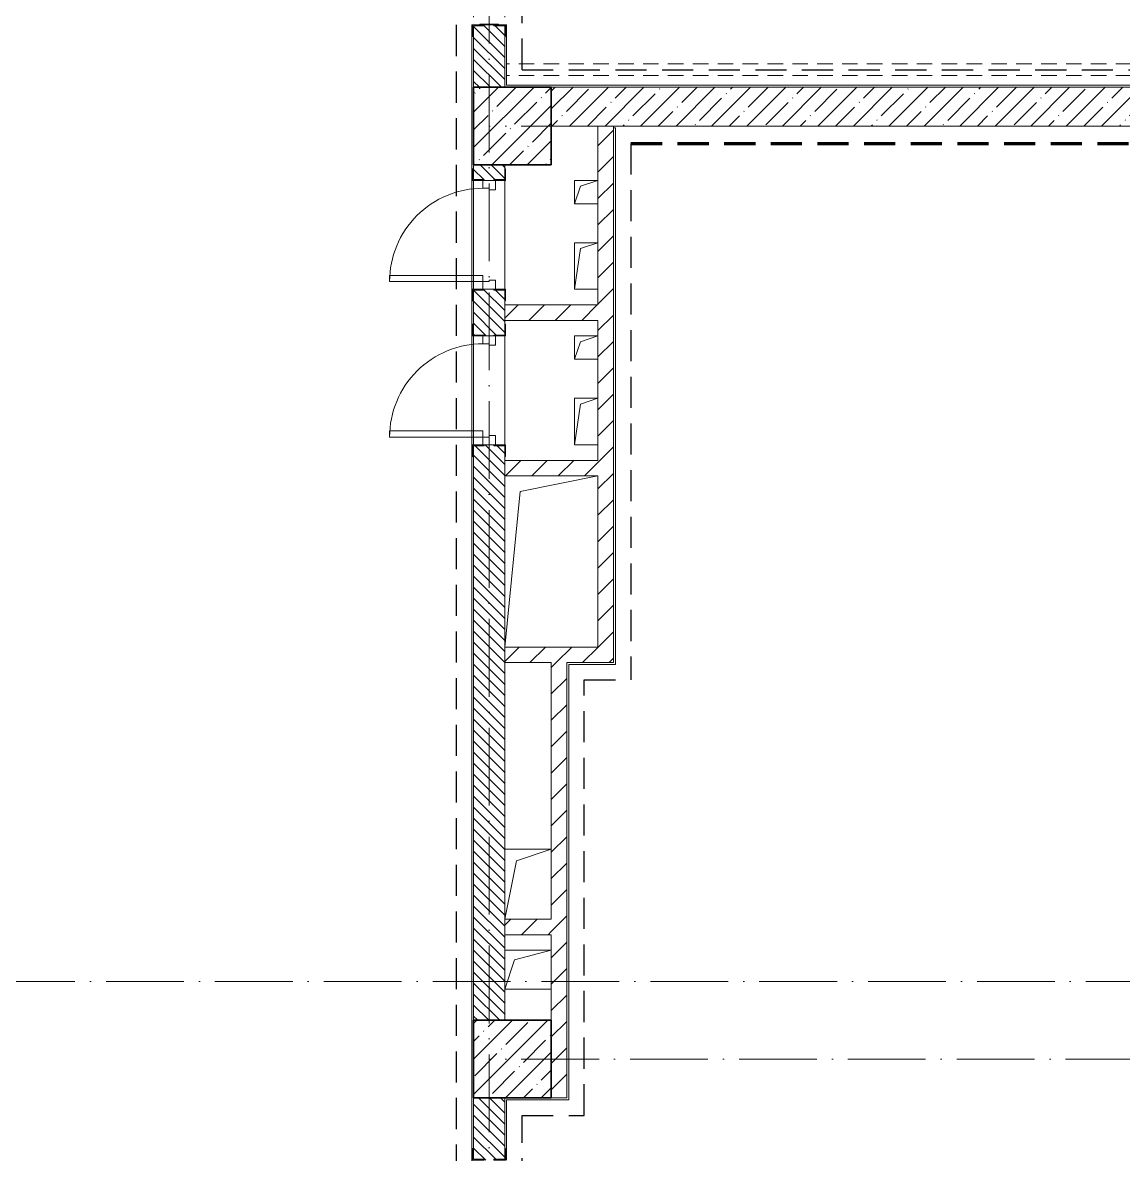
# Model space of a CAD drawing. Header units: millimetres. Extents: x -213536 to 1564669, y -45299 to 942238.
# Drawn here: x -117917 to -110838, y 186465 to 193742 of the extents above; entities that cross this region are included whole.
import ezdxf

# ---------------------------------------------------------------- set-up
doc = ezdxf.new("R2010")
doc.units = ezdxf.units.MM
for name, pattern in [('01 Штриховая _2 мм_', [300, 200, -100]), ('200_ШТРИХ_ш1п0_6_', [160, 100, -60]), ('50_200_ШТРИХ_1Т_ш5_п1_п1_', [700, 500, -100, 0, -100]), ('Штрих короткий', [300, 150, -150]), ('Штриховая _2 мм - 1 мм_', [300, 200, -100])]:
    doc.linetypes.add(name, pattern=pattern)
for name, color, linetype, lineweight in [('0-1', 7, 'Continuous', 5), ('0-2', 7, 'Continuous', 9), ('Каркас_Импост', 7, 'Continuous', 13), ('Линии-1', 7, '200_ШТРИХ_ш1п0_6_', 9), ('Несущие колонны', 7, 'Continuous', 9), ('Несущие колонны-1', 7, 'Continuous', 35), ('Обобщенные модели', 7, 'Continuous', 9), ('Общие ребра', 7, 'Continuous', 9), ('Оси-2', 7, '50_200_ШТРИХ_1Т_ш5_п1_п1_', 9), ('Открывание-1', 7, 'Continuous', 9), ('Панель', 7, 'Continuous', 13), ('Перемычка-1', 7, 'Штрих короткий', 9), ('Стены', 7, 'Continuous', 9), ('Стены-1', 7, 'Continuous', 13), ('Штриховка разреза-1', 7, 'Continuous', 9)]:
    doc.layers.add(name, color=color, linetype=linetype, lineweight=lineweight)
doc.layers.add('СТ-1_1', color=7, linetype='Штриховая _2 мм - 1 мм_', lineweight=90, true_color=0x888888)
doc.layers.add('СТ-1_13', color=7, linetype='01 Штриховая _2 мм_', lineweight=90, true_color=0xd5d3c7)
doc.layers.get('0-2').off()
pattern_1 = [(135, (0, 0), (-35.35534, -35.35534), [])]
pattern_2 = [(45, (0, 0), (-84.85281, 84.85281), [])]

# ---------------------------------------------------------------- blocks, each defined once
blk = doc.blocks.new('BSC_Колонна _Прямоугольная - 500х500-V22-АИ2_02_План отделки стен 2-го этажа _Часть 2_')
at = {"layer": 'Несущие колонны'}
h = blk.add_hatch(dxfattribs=at)
h.set_pattern_fill('FP_30', color=256, style=0, pattern_type=2)
h.set_pattern_definition([(45, (-95850, -9150), (-114.04925, 114.04925), []), (45, (-95735.95, -9150), (-114.04925, 114.04925), [201.613, -40.323, 3.353, -36.97])])
h.paths.add_polyline_path([(-250, -250), (250, -250), (250, 250), (-250, 250)], flags=0)
at = {"layer": 'Несущие колонны-1'}
for p, q in [((250, 250), (-250, 250)), ((-250, 250), (-250, -250)), ((250, -250), (250, 250)), ((-250, -250), (250, -250))]:
    blk.add_line(p, q, dxfattribs=at)
blk = doc.blocks.new('BSC_Колонна _Прямоугольная - 500х500-V77-АИ2_02_План отделки стен 2-го этажа _Часть 2_')
at = {"layer": 'Несущие колонны'}
h = blk.add_hatch(dxfattribs=at)
h.set_pattern_fill('FP_87', color=256, style=0, pattern_type=2)
h.set_pattern_definition([(45, (-95850, -3150), (-114.04925, 114.04925), []), (45, (-95735.95, -3150), (-114.04925, 114.04925), [201.613, -40.323, 3.353, -36.97])])
h.paths.add_polyline_path([(-250, -250), (250, -250), (250, 250), (-250, 250)], flags=0)
at = {"layer": 'Несущие колонны-1'}
for p, q in [((250, 250), (-250, 250)), ((-250, 250), (-250, -250)), ((250, -250), (250, 250)), ((-250, -250), (250, -250))]:
    blk.add_line(p, q, dxfattribs=at)
blk = doc.blocks.new('Дверь_СКБ_1Ст_Внутренняя_ШЕР - СОШ_Д-1__Дв_700x1800h_Технический шкаф ЭОМ и СС_EI30-28321866-АИ2_02_План отделки стен 2-го этажа _Часть 2_')
at = {"layer": 'Каркас_Импост'}
for p, q in [((-287.5, 40), (-337.5, 40)), ((-337.5, 31), (-337.5, -31)), ((-287.5, 40), (-287.5, 0)), ((-287.5, 0), (-277.5, 0)), ((-277.5, 0), (-277.5, -40)), ((302.5, 0), (312.5, 0)), ((302.5, 0), (302.5, -40)), ((362.5, 40), (312.5, 40)), ((312.5, 40), (312.5, 0)), ((362.5, 31), (362.5, -31)), ((-277.5, -40), (-337.5, -40)), ((362.5, -40), (302.5, -40))]:
    blk.add_line(p, q, dxfattribs=at)
at = {"layer": 'Открывание-1'}
blk.add_arc((-287.5, 40), 600, 360, 90, dxfattribs=at)
at = {"layer": 'Панель'}
for p, q in [((-287.5, 640), (-247.5, 640)), ((-287.5, 640), (-287.5, 40)), ((-247.5, 40), (-247.5, 640)), ((-287.5, 40), (-247.5, 40))]:
    blk.add_line(p, q, dxfattribs=at)
blk = doc.blocks.new('Дверь_СКБ_1Ст_Внутренняя_ШЕР - СОШ_Д-1__Дв_700x1800h_Технический шкаф ЭОМ и СС_EI30-28321257-АИ2_02_План отделки стен 2-го этажа _Часть 2_')
at = {"layer": 'Каркас_Импост'}
for p, q in [((-287.5, 40), (-337.5, 40)), ((-337.5, 40), (-337.5, -40)), ((-287.5, 40), (-287.5, 0)), ((-287.5, 0), (-277.5, 0)), ((-277.5, 0), (-277.5, -40)), ((302.5, 0), (312.5, 0)), ((302.5, 0), (302.5, -40)), ((362.5, 40), (312.5, 40)), ((312.5, 40), (312.5, 0)), ((362.5, 31), (362.5, -31)), ((-277.5, -40), (-337.5, -40)), ((362.5, -40), (302.5, -40))]:
    blk.add_line(p, q, dxfattribs=at)
at = {"layer": 'Открывание-1'}
blk.add_arc((-287.5, 40), 600, 360, 90, dxfattribs=at)
at = {"layer": 'Панель'}
for p, q in [((-287.5, 640), (-247.5, 640)), ((-287.5, 640), (-287.5, 40)), ((-247.5, 40), (-247.5, 640)), ((-287.5, 40), (-247.5, 40))]:
    blk.add_line(p, q, dxfattribs=at)
blk = doc.blocks.new('Проем_Дверь_Прямоугольный - 1700х2400h_дверные проемы-28448549-АИ2_02_План отделки стен 2-го этажа _Часть 2_')
at = {"layer": 'Перемычка-1'}
for p, q in [((850, 100), (-850, 100)), ((850, -100), (-850, -100))]:
    blk.add_line(p, q, dxfattribs=at)
blk = doc.blocks.new('Фахверк_СКБ_Уголок - 200_3960-28268576-АИ2_02_План отделки стен 2-го этажа _Часть 2_')
at = {"layer": 'Обобщенные модели'}
for p, q in [((200, 156), (125, 156)), ((125, 156), (125, 81)), ((131, 81), (131, 150)), ((131, 150), (200, 150)), ((200, 150), (200, 156)), ((125, 81), (131, 81)), ((131, 19), (125, 19)), ((125, 19), (125, -56)), ((131, -50), (131, 19)), ((125, -56), (200, -56)), ((200, -50), (131, -50)), ((200, -56), (200, -50))]:
    blk.add_line(p, q, dxfattribs=at)
blk = doc.blocks.new('154_Стойка_СКБ_Уголок - СМ-2480_200-28346303-АИ2_02_План отделки стен 2-го этажа _Часть 2_')
at = {"layer": 'Обобщенные модели'}
for p, q in [((125, 156), (125, 81)), ((200, 156), (125, 156)), ((131, 81), (131, 150)), ((131, 150), (200, 150)), ((200, 150), (200, 156)), ((125, 81), (131, 81)), ((131, 19), (125, 19)), ((125, 19), (125, -56)), ((131, -50), (131, 19)), ((125, -56), (200, -56)), ((200, -50), (131, -50)), ((200, -56), (200, -50))]:
    blk.add_line(p, q, dxfattribs=at)
blk = doc.blocks.new('Стойка_Влож_Полоса боковая - Полоса-28213942-АИ2_02_План отделки стен 2-го этажа _Часть 2_')
at = {"layer": 'Обобщенные модели'}
for p, q in [((-5, 60), (0, 60)), ((-5, -60), (-5, 60)), ((0, 31), (0, -31)), ((0, -60), (-5, -60))]:
    blk.add_line(p, q, dxfattribs=at)
blk = doc.blocks.new('154_Стойка_СКБ_Уголок - СМ-2180_200-28268025-АИ2_02_План отделки стен 2-го этажа _Часть 2_')
at = {"layer": 'Обобщенные модели'}
for p, q in [((125, 156), (125, 81)), ((200, 156), (125, 156)), ((131, 81), (131, 150)), ((131, 150), (200, 150)), ((200, 150), (200, 156)), ((125, 81), (131, 81)), ((131, 19), (125, 19)), ((125, 19), (125, -56)), ((131, -50), (131, 19)), ((125, -56), (200, -56)), ((200, -50), (131, -50)), ((200, -56), (200, -50))]:
    blk.add_line(p, q, dxfattribs=at)
blk = doc.blocks.new('Фахверк_СКБ_Уголок - 200_3960_зеркало-28268689-АИ2_02_План отделки стен 2-го этажа _Часть 2_')
at = {"layer": 'Обобщенные модели'}
for p, q in [((200, 156), (125, 156)), ((125, 156), (125, 81)), ((131, 81), (131, 150)), ((131, 150), (200, 150)), ((200, 150), (200, 156)), ((125, 81), (131, 81)), ((131, 19), (125, 19)), ((125, 19), (125, -56)), ((131, -50), (131, 19)), ((125, -56), (200, -56)), ((200, -50), (131, -50)), ((200, -56), (200, -50))]:
    blk.add_line(p, q, dxfattribs=at)
blk = doc.blocks.new('AR_Отверстие прямоугольное _в плите_ - AR_Отверстие прямоугольное _в плите_-30423627-АИ2_02_План отделки стен 2-го этажа _Часть 2_')
at = {"layer": 'Обобщенные модели'}
for p, q in [((75, 75), (-75, 75)), ((-75, 75), (-75, -75)), ((-37.5, 37.5), (75, 75)), ((-75, -75), (-37.5, 37.5)), ((-75, -75), (75, -75))]:
    blk.add_line(p, q, dxfattribs=at)
blk = doc.blocks.new('AR_Отверстие прямоугольное _в плите_ - AR_Отверстие прямоугольное _в плите_-30423637-АИ2_02_План отделки стен 2-го этажа _Часть 2_')
at = {"layer": 'Обобщенные модели'}
for p, q in [((75, 150), (-75, 150)), ((-75, 150), (-75, -150)), ((-37.5, 112.5), (75, 150)), ((-75, -150), (-37.5, 112.5)), ((-75, -150), (75, -150))]:
    blk.add_line(p, q, dxfattribs=at)
blk = doc.blocks.new('AR_Отверстие прямоугольное _в плите_ - AR_Отверстие прямоугольное _в плите_-30552713-АИ2_02_План отделки стен 2-го этажа _Часть 2_')
at = {"layer": 'Обобщенные модели'}
for p, q in [((-200, 450), (300, 550)), ((-300, -550), (-200, 450))]:
    blk.add_line(p, q, dxfattribs=at)
blk = doc.blocks.new('AR_Отверстие прямоугольное _в плите_ - AR_Отверстие прямоугольное _в плите_-30552572-АИ2_02_План отделки стен 2-го этажа _Часть 2_')
at = {"layer": 'Обобщенные модели'}
for p, q in [((150, 125), (-150, 125)), ((-87.5, 62.5), (150, 125)), ((-150, -125), (-87.5, 62.5)), ((-150, -125), (150, -125))]:
    blk.add_line(p, q, dxfattribs=at)
blk = doc.blocks.new('AR_Отверстие прямоугольное _в плите_ - AR_Отверстие прямоугольное _в плите_-V222-АИ2_02_План отделки стен 2-го этажа _Часть 2_')
at = {"layer": 'Обобщенные модели'}
for p, q in [((150, 225), (-150, 225)), ((-75, 150), (150, 225)), ((-150, -225), (-75, 150))]:
    blk.add_line(p, q, dxfattribs=at)
blk = doc.blocks.new('0125-Р-ОО-Ш2-АР-о_23_10_2024_rvt-1-АИ2_02_План отделки стен 2-го этажа _Часть 2_')
at = {"layer": 'Штриховка разреза-1'}
h = blk.add_hatch(dxfattribs=at)
h.set_pattern_fill('FP_2', color=256, style=0, pattern_type=2)
h.set_pattern_definition(pattern_1)
h.paths.add_polyline_path([(95600, 9400), (95800, 9400), (95800, 9794), (95731, 9794), (95731, 9800), (95669, 9800), (95669, 9794), (95600, 9794), (95600, 9725)], flags=0)
h.paths.add_polyline_path([(95669, 11500), (95731, 11500), (95731, 11506), (95800, 11506), (95800, 11900), (95600, 11900), (95600, 11506), (95669, 11506)], flags=0)
h = blk.add_hatch(dxfattribs=at)
h.set_pattern_fill('FP_1', color=256, style=0, pattern_type=2)
h.set_pattern_definition([(45, (0, 0), (-114.04925, 114.04925), []), (45, (114.05, 0), (-114.04925, 114.04925), [201.612, -40.322, 3.353, -36.97])])
h.paths.add_polyline_path([(103100, 9150), (103100, 9400), (96100, 9400), (96100, 9150), (102202.1, 9150)], flags=0)
h = blk.add_hatch(dxfattribs=at)
h.set_pattern_fill('FP_3', color=256, style=0, pattern_type=2)
h.set_pattern_definition(pattern_2)
h.paths.add_polyline_path([(96400, 5800), (96500, 5800), (96500, 9150), (96400, 9150), (96400, 6900)], flags=0)
h = blk.add_hatch(dxfattribs=at)
h.set_pattern_fill('FP_2', color=256, style=0, pattern_type=2)
h.set_pattern_definition(pattern_1)
h.paths.add_polyline_path([(95600, 3400), (95800, 3400), (95799.7, 7094), (95731, 7094), (95731, 7100), (95669, 7100), (95669, 7094), (95600, 7094), (95600, 5113.1)], flags=0)
h.paths.add_polyline_path([(95678.2, 7800), (95731, 7800), (95731, 7806), (95800, 7806), (95800, 8094), (95731, 8094), (95731, 8100), (95669, 8100), (95669, 8094), (95600, 8094), (95600, 7806), (95669, 7806), (95669, 7800)], flags=0)
h.paths.add_polyline_path([(95731, 8800), (95731, 8806), (95800, 8806), (95800, 8900), (95600, 8900), (95600, 8806), (95669, 8806), (95669, 8800), (95678.2, 8800)], flags=0)
h = blk.add_hatch(dxfattribs=at)
h.set_pattern_fill('FP_3', color=256, style=0, pattern_type=2)
h.set_pattern_definition(pattern_2)
h.paths.add_polyline_path([(96400, 7900), (96400, 8000), (95800, 8000), (95800, 7900)], flags=0)
h = blk.add_hatch(dxfattribs=at)
h.set_pattern_fill('FP_3', color=256, style=0, pattern_type=2)
h.set_pattern_definition(pattern_2)
h.paths.add_polyline_path([(96400, 6900), (96400, 7000), (95800, 7000), (95800, 6900)], flags=0)
h = blk.add_hatch(dxfattribs=at)
h.set_pattern_fill('FP_3', color=256, style=0, pattern_type=2)
h.set_pattern_definition(pattern_2)
h.paths.add_polyline_path([(96100, 5700), (96500, 5700), (96500, 5800), (95800, 5800), (95800, 5700)], flags=0)
h = blk.add_hatch(dxfattribs=at)
h.set_pattern_fill('FP_3', color=256, style=0, pattern_type=2)
h.set_pattern_definition(pattern_2)
h.paths.add_polyline_path([(96100, 2900), (96200, 2900), (96200, 5700), (96100, 5700), (96100, 3400)], flags=0)
h = blk.add_hatch(dxfattribs=at)
h.set_pattern_fill('FP_3', color=256, style=0, pattern_type=2)
h.set_pattern_definition(pattern_2)
h.paths.add_polyline_path([(96100, 3950), (96100, 4050), (95800, 4050), (95800, 3950)], flags=0)
h = blk.add_hatch(dxfattribs=at)
h.set_pattern_fill('FP_2', color=256, style=0, pattern_type=2)
h.set_pattern_definition(pattern_1)
h.paths.add_polyline_path([(95600, 400), (95800, 400), (95800, 794), (95731, 794), (95731, 800), (95669, 800), (95669, 794), (95600, 794), (95600, 725)], flags=0)
h.paths.add_polyline_path([(95731, 2500), (95731, 2506), (95800, 2506), (95800, 2900), (95600, 2900), (95600, 2506), (95669, 2506), (95669, 2500)], flags=0)
at = {"layer": 'Линии-1'}
for p, q in [((103350, 9550), (95812, 9550)), ((103350, 9475), (95812, 9475))]:
    blk.add_line(p, q, dxfattribs=at)
at = {"layer": 'Стены'}
for p, q in [((95800, 8800), (95800, 8100)), ((95800, 7800), (95800, 7100))]:
    blk.add_line(p, q, dxfattribs=at)
at = {"layer": 'Стены-1'}
for p, q in [((95600, 9725), (95600, 9400)), ((95800, 9400), (95800, 9725)), ((103100, 9400), (96100, 9400)), ((96100, 9150), (103100, 9150)), ((96400, 9150), (96400, 8000)), ((96500, 9150), (96400, 9150)), ((96500, 5800), (96500, 9150)), ((95600, 8900), (95600, 8875)), ((95800, 8875), (95800, 8900)), ((95669, 8800), (95731, 8800)), ((95731, 8100), (95669, 8100)), ((95600, 8025), (95600, 7875)), ((95800, 7875), (95800, 8025)), ((96400, 8000), (95800, 8000)), ((95800, 8000), (95800, 7900)), ((95800, 7900), (96400, 7900)), ((96400, 7900), (96400, 7000)), ((95669, 7800), (95731, 7800)), ((95731, 7100), (95669, 7100)), ((95600, 7025), (95600, 3400)), ((95800, 3400), (95800, 7025)), ((96400, 7000), (95800, 7000)), ((95800, 7000), (95800, 6900)), ((95800, 6900), (96400, 6900)), ((96400, 6900), (96400, 5800)), ((96400, 5800), (95800, 5800)), ((95800, 5800), (95800, 5700)), ((96500, 5700), (96500, 5800)), ((95800, 5700), (96100, 5700)), ((96100, 5700), (96100, 4050)), ((96200, 2900), (96200, 5700)), ((96200, 5700), (96500, 5700)), ((96100, 4050), (95800, 4050)), ((95800, 4050), (95800, 3950)), ((95800, 3950), (96100, 3950)), ((96100, 3950), (96100, 3400)), ((95600, 2900), (95600, 2575)), ((95800, 2575), (95800, 2900)), ((96100, 2900), (96200, 2900))]:
    blk.add_line(p, q, dxfattribs=at)
at = {"layer": '0-2'}
for name, p, rotation in [('Проем_Дверь_Прямоугольный - 1700х2400h_дверные проемы-28448549-АИ2_02_План отделки стен 2-го этажа _Часть 2_', (95700, 10650), 89.9999999999999), ('154_Стойка_СКБ_Уголок - СМ-2480_200-28346303-АИ2_02_План отделки стен 2-го этажа _Часть 2_', (95650, 9925), 269.9999999999999), ('Стойка_Влож_Полоса боковая - Полоса-28213942-АИ2_02_План отделки стен 2-го этажа _Часть 2_', (95700, 9800), 269.9999999999999), ('Фахверк_СКБ_Уголок - 200_3960_зеркало-28268689-АИ2_02_План отделки стен 2-го этажа _Часть 2_', (95750, 8675), 89.9999999999999), ('Дверь_СКБ_1Ст_Внутренняя_ШЕР - СОШ_Д-1__Дв_700x1800h_Технический шкаф ЭОМ и СС_EI30-28321866-АИ2_02_План отделки стен 2-го этажа _Часть 2_', (95700, 8437.5), 89.9999999999999), ('Фахверк_СКБ_Уголок - 200_3960-28268576-АИ2_02_План отделки стен 2-го этажа _Часть 2_', (95650, 8225), 269.9999999999999), ('Фахверк_СКБ_Уголок - 200_3960_зеркало-28268689-АИ2_02_План отделки стен 2-го этажа _Часть 2_', (95750, 7675), 89.9999999999999), ('Дверь_СКБ_1Ст_Внутренняя_ШЕР - СОШ_Д-1__Дв_700x1800h_Технический шкаф ЭОМ и СС_EI30-28321257-АИ2_02_План отделки стен 2-го этажа _Часть 2_', (95700, 7437.5), 89.9999999999999), ('154_Стойка_СКБ_Уголок - СМ-2180_200-28268025-АИ2_02_План отделки стен 2-го этажа _Часть 2_', (95650, 7225), 269.9999999999999), ('Фахверк_СКБ_Уголок - 200_3960-28268576-АИ2_02_План отделки стен 2-го этажа _Часть 2_', (95750, 2375), 89.9999999999999)]:
    blk.add_blockref(name, p, dxfattribs=dict(at, rotation=rotation))
for name, p in [('BSC_Колонна _Прямоугольная - 500х500-V22-АИ2_02_План отделки стен 2-го этажа _Часть 2_', (95850, 9150)), ('AR_Отверстие прямоугольное _в плите_ - AR_Отверстие прямоугольное _в плите_-30423627-АИ2_02_План отделки стен 2-го этажа _Часть 2_', (96325, 8725)), ('AR_Отверстие прямоугольное _в плите_ - AR_Отверстие прямоугольное _в плите_-30423637-АИ2_02_План отделки стен 2-го этажа _Часть 2_', (96325, 8250)), ('AR_Отверстие прямоугольное _в плите_ - AR_Отверстие прямоугольное _в плите_-30423627-АИ2_02_План отделки стен 2-го этажа _Часть 2_', (96325, 7725)), ('AR_Отверстие прямоугольное _в плите_ - AR_Отверстие прямоугольное _в плите_-30423637-АИ2_02_План отделки стен 2-го этажа _Часть 2_', (96325, 7250)), ('AR_Отверстие прямоугольное _в плите_ - AR_Отверстие прямоугольное _в плите_-30552713-АИ2_02_План отделки стен 2-го этажа _Часть 2_', (96100, 6350)), ('AR_Отверстие прямоугольное _в плите_ - AR_Отверстие прямоугольное _в плите_-V222-АИ2_02_План отделки стен 2-го этажа _Часть 2_', (95950, 4275)), ('AR_Отверстие прямоугольное _в плите_ - AR_Отверстие прямоугольное _в плите_-30552572-АИ2_02_План отделки стен 2-го этажа _Часть 2_', (95950, 3725)), ('BSC_Колонна _Прямоугольная - 500х500-V77-АИ2_02_План отделки стен 2-го этажа _Часть 2_', (95850, 3150))]:
    blk.add_blockref(name, p, dxfattribs=at)
blk = doc.blocks.new('Оси1')
at = {"layer": 'Оси-2'}
for p, q in [((301945.6, 210594.5), (301945.6, 264395.4)), ((312453.9, 221965.2), (301945.6, 221965.2)), ((311183.9, 216465.2), (203926.8, 216465.2)), ((312453.9, 215965.2), (301945.6, 215965.2))]:
    blk.add_line(p, q, dxfattribs=at)

msp = doc.modelspace()

# ---------------------------------------------------------------- linework, layer by layer
at = {"layer": 'Общие ребра'}
msp.add_line((-114105, 193065.3), (-114117, 193065.3), dxfattribs=at)
at = {"layer": 'СТ-1_1', "lineweight": 25}
for p, q in [((-115129, 210527.3), (-115129, 184439.3)), ((-114705, 193439.3), (-114705, 195715.3)), ((-114705, 193439.3), (-107379, 193439.3)), ((-114005, 192965.3), (-114005, 189515.3)), ((-114305, 189515.3), (-114005, 189515.3)), ((-114305, 186715.3), (-114305, 189515.3)), ((-114705, 186715.3), (-114305, 186715.3)), ((-114705, 184439.3), (-114705, 186715.3))]:
    msp.add_line(p, q, dxfattribs=at)
at = {"layer": 'СТ-1_13'}
msp.add_line((-114005, 192965.3), (-107617, 192965.3), dxfattribs=at)
at = {"layer": 'Стены-1'}
for p, q in [((-115029, 193727.3), (-115029, 184337.3)), ((-115023, 193727.3), (-115029, 193727.3)), ((-114805, 193727.3), (-114811, 193727.3)), ((-114805, 193339.3), (-114805, 193727.3)), ((-115017, 193327.3), (-115017, 193652.3)), ((-114817, 193652.3), (-114817, 193327.3)), ((-107279, 193339.3), (-114805, 193339.3)), ((-114517, 193327.3), (-107517, 193327.3)), ((-114117, 193065.3), (-114117, 189627.3)), ((-114105, 189615.3), (-114105, 193065.3)), ((-115017, 192802.3), (-115017, 192827.3)), ((-115017, 192027.3), (-115017, 192727.3)), ((-115017, 191802.3), (-115017, 191952.3)), ((-115017, 191027.3), (-115017, 191727.3)), ((-115017, 187327.3), (-115017, 190952.3)), ((-114117, 189627.3), (-114417, 189627.3)), ((-114417, 189627.3), (-114417, 186827.3)), ((-114405, 189615.3), (-114105, 189615.3)), ((-114405, 186815.3), (-114405, 189615.3)), ((-115017, 186502.3), (-115017, 186827.3)), ((-114817, 186827.3), (-114817, 186502.3)), ((-114805, 186815.3), (-114405, 186815.3)), ((-114805, 186427.3), (-114805, 186815.3)), ((-114417, 186827.3), (-114517, 186827.3))]:
    msp.add_line(p, q, dxfattribs=at)

# ---------------------------------------------------------------- block references
at = {"color": 2, "lineweight": 30}
msp.add_blockref('Оси1', (-416862.6, -28888), dxfattribs=at)
at = {"layer": '0-1'}
msp.add_blockref('0125-Р-ОО-Ш2-АР-о_23_10_2024_rvt-1-АИ2_02_План отделки стен 2-го этажа _Часть 2_', (-210617, 183927.3), dxfattribs=at)

doc.saveas('drawing.dxf')
